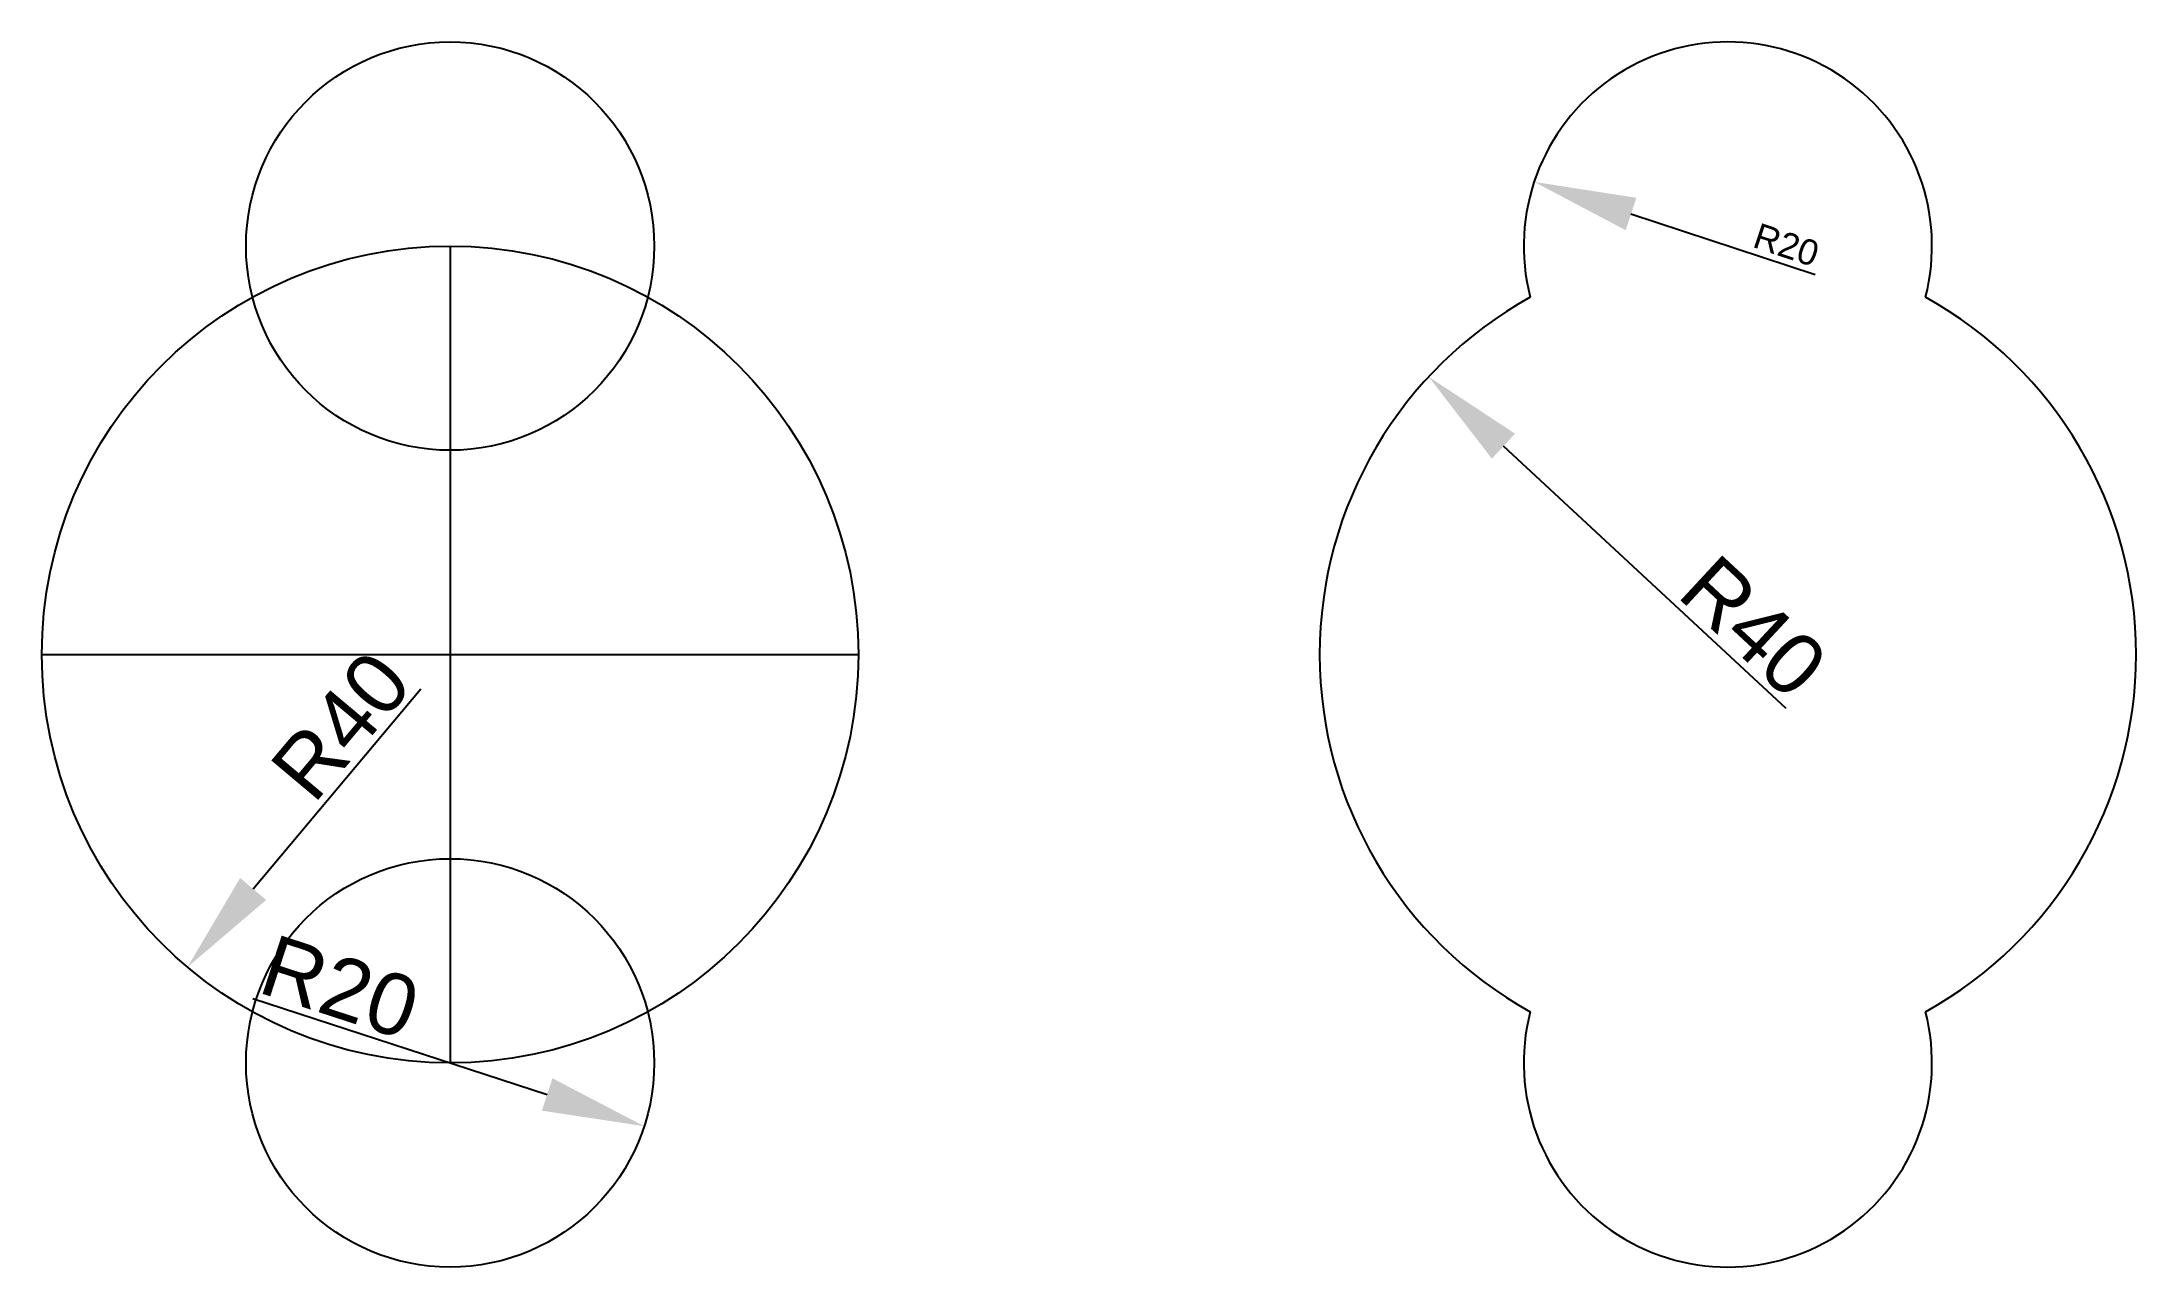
# Model space of a CAD drawing. Header units: millimetres. Extents: x 3055 to 3260, y 1630 to 1750.
import ezdxf

# ---------------------------------------------------------------- set-up
doc = ezdxf.new("R2010")
doc.units = ezdxf.units.MM
doc.styles.get("Standard").update_dxf_attribs({"font": 'arial.ttf'})
doc.dimstyles.new('ISO-25', dxfattribs={"dimtxt": 2.5, "dimasz": 2.5, "dimexe": 1.25, "dimexo": 0.625, "dimtad": 1, "dimtxsty": 'Standard', "dimcen": 2.5, "dimadec": 0, "dimazin": 0, "dimtfac": 1, "dimtmove": 0, "dimatfit": 3, "dimfxl": 1, "dimarcsym": 0})

# ---------------------------------------------------------------- blocks, each defined once
blk = doc.blocks.new('*D6')
at = {"color": 0, "linetype": 'Continuous', "lineweight": -2, "transparency": 16777216}
blk.add_line((3092.37, 1686.24), (3075.92, 1666.66), dxfattribs=at)
at = {"color": 0, "linetype": 'Continuous', "transparency": 16777216}
blk.add_solid([(3074.65, 1667.74), (3077.2, 1665.59), (3069.49, 1659.01)], dxfattribs=at)
at = {"layer": 'Defpoints', "color": 0, "linetype": 'Continuous', "transparency": 16777216}
for p in [(3095.22, 1689.63), (3069.49, 1659.01)]:
    blk.add_point(p, dxfattribs=at)
at = {"color": 0, "linetype": 'Continuous', "transparency": 16777216, "insert": (3084.54, 1682.65), "char_height": 6, "attachment_point": 5, "rotation": 49.95}
blk.add_mtext('R40', dxfattribs=at)
blk = doc.blocks.new('*D7')
at = {"color": 1, "linetype": 'Continuous', "lineweight": -2, "transparency": 16777216}
blk.add_line((3075.89, 1655.93), (3104.73, 1646.53), dxfattribs=at)
at = {"color": 1, "linetype": 'Continuous', "transparency": 16777216}
blk.add_solid([(3105.25, 1648.12), (3104.22, 1644.95), (3114.24, 1643.43)], dxfattribs=at)
at = {"layer": 'Defpoints', "color": 0, "linetype": 'Continuous', "transparency": 16777216}
for p in [(3095.22, 1649.63), (3114.24, 1643.43)]:
    blk.add_point(p, dxfattribs=at)
at = {"color": 0, "linetype": 'Continuous', "transparency": 16777216, "insert": (3084.43, 1657.03), "char_height": 6, "attachment_point": 5, "rotation": 341.952}
blk.add_mtext('R20', dxfattribs=at)
blk = doc.blocks.new('*D9')
at = {"color": 1, "linetype": 'Continuous', "lineweight": -2, "transparency": 16777216}
blk.add_line((3226.13, 1684.34), (3198.43, 1710.03), dxfattribs=at)
at = {"color": 1, "linetype": 'Continuous', "transparency": 16777216}
blk.add_solid([(3199.57, 1711.26), (3197.3, 1708.81), (3191.1, 1716.84)], dxfattribs=at)
at = {"layer": 'Defpoints', "color": 0, "linetype": 'Continuous', "transparency": 16777216}
for p in [(3191.1, 1716.84), (3220.43, 1689.63)]:
    blk.add_point(p, dxfattribs=at)
at = {"color": 0, "linetype": 'Continuous', "transparency": 16777216, "insert": (3222.93, 1692.33), "char_height": 6, "attachment_point": 5, "rotation": 317.1429}
blk.add_mtext('R40', dxfattribs=at)
blk = doc.blocks.new('*D8')
at = {"color": 0, "linetype": 'Continuous', "lineweight": -2, "transparency": 16777216}
blk.add_line((3228.97, 1726.8), (3210.93, 1732.77), dxfattribs=at)
at = {"color": 0, "linetype": 'Continuous', "transparency": 16777216}
blk.add_solid([(3211.46, 1734.36), (3210.41, 1731.19), (3201.44, 1735.92)], dxfattribs=at)
at = {"layer": 'Defpoints', "color": 0, "linetype": 'Continuous', "transparency": 16777216}
for p in [(3201.44, 1735.92), (3220.43, 1729.63)]:
    blk.add_point(p, dxfattribs=at)
at = {"color": 0, "linetype": 'Continuous', "transparency": 16777216, "insert": (3226.15, 1729.74), "char_height": 2.5, "attachment_point": 5, "rotation": 341.6698}
blk.add_mtext('R20', dxfattribs=at)

msp = doc.modelspace()

# ---------------------------------------------------------------- linework, layer by layer
for p, q in [((3095.225, 1729.629), (3095.225, 1649.629)), ((3055.225, 1689.629), (3135.225, 1689.629))]:
    msp.add_line(p, q)
for centre, radius in [((3095.225, 1729.629), 20), ((3095.225, 1689.629), 40), ((3095.225, 1649.629), 20)]:
    msp.add_circle(centre, radius)
for centre, radius, start, end in [((3220.426, 1729.629), 20, 345.52249, 194.47751), ((3220.426, 1689.629), 40, 118.95502, 241.04498), ((3220.426, 1689.629), 40, 298.95502, 61.04498), ((3220.426, 1649.629), 20, 165.52249, 14.47751)]:
    msp.add_arc(centre, radius, start, end)

# ---------------------------------------------------------------- dimensions: what is measured, and where the dimension line sits
at = {"linetype": 'Continuous'}
for center, mpoint, override, picture, middle in [((3220.426, 1729.629), (3201.441, 1735.919), {"dimasz": 10}, '*D8', (3225.549, 1727.932)), ((3220.426, 1689.629), (3191.104, 1716.836), {"dimtxt": 6, "dimasz": 10, "dimclrd": 1}, '*D9', (3220.426, 1689.629)), ((3095.225, 1689.629), (3069.486, 1659.01), {"dimtxt": 6, "dimasz": 10}, '*D6', (3087.364, 1680.277)), ((3095.225, 1649.629), (3114.24, 1643.433), {"dimtxt": 6, "dimasz": 10, "dimclrd": 1}, '*D7', (3083.287, 1653.519))]:
    dim = msp.add_radius_dim(center=center, mpoint=mpoint, dimstyle='ISO-25', override=override, dxfattribs=at)
    dim.commit()
    dim.dimension.update_dxf_attribs({"geometry": picture, "text_midpoint": middle, "dimtype": 164})

doc.saveas('drawing.dxf')
